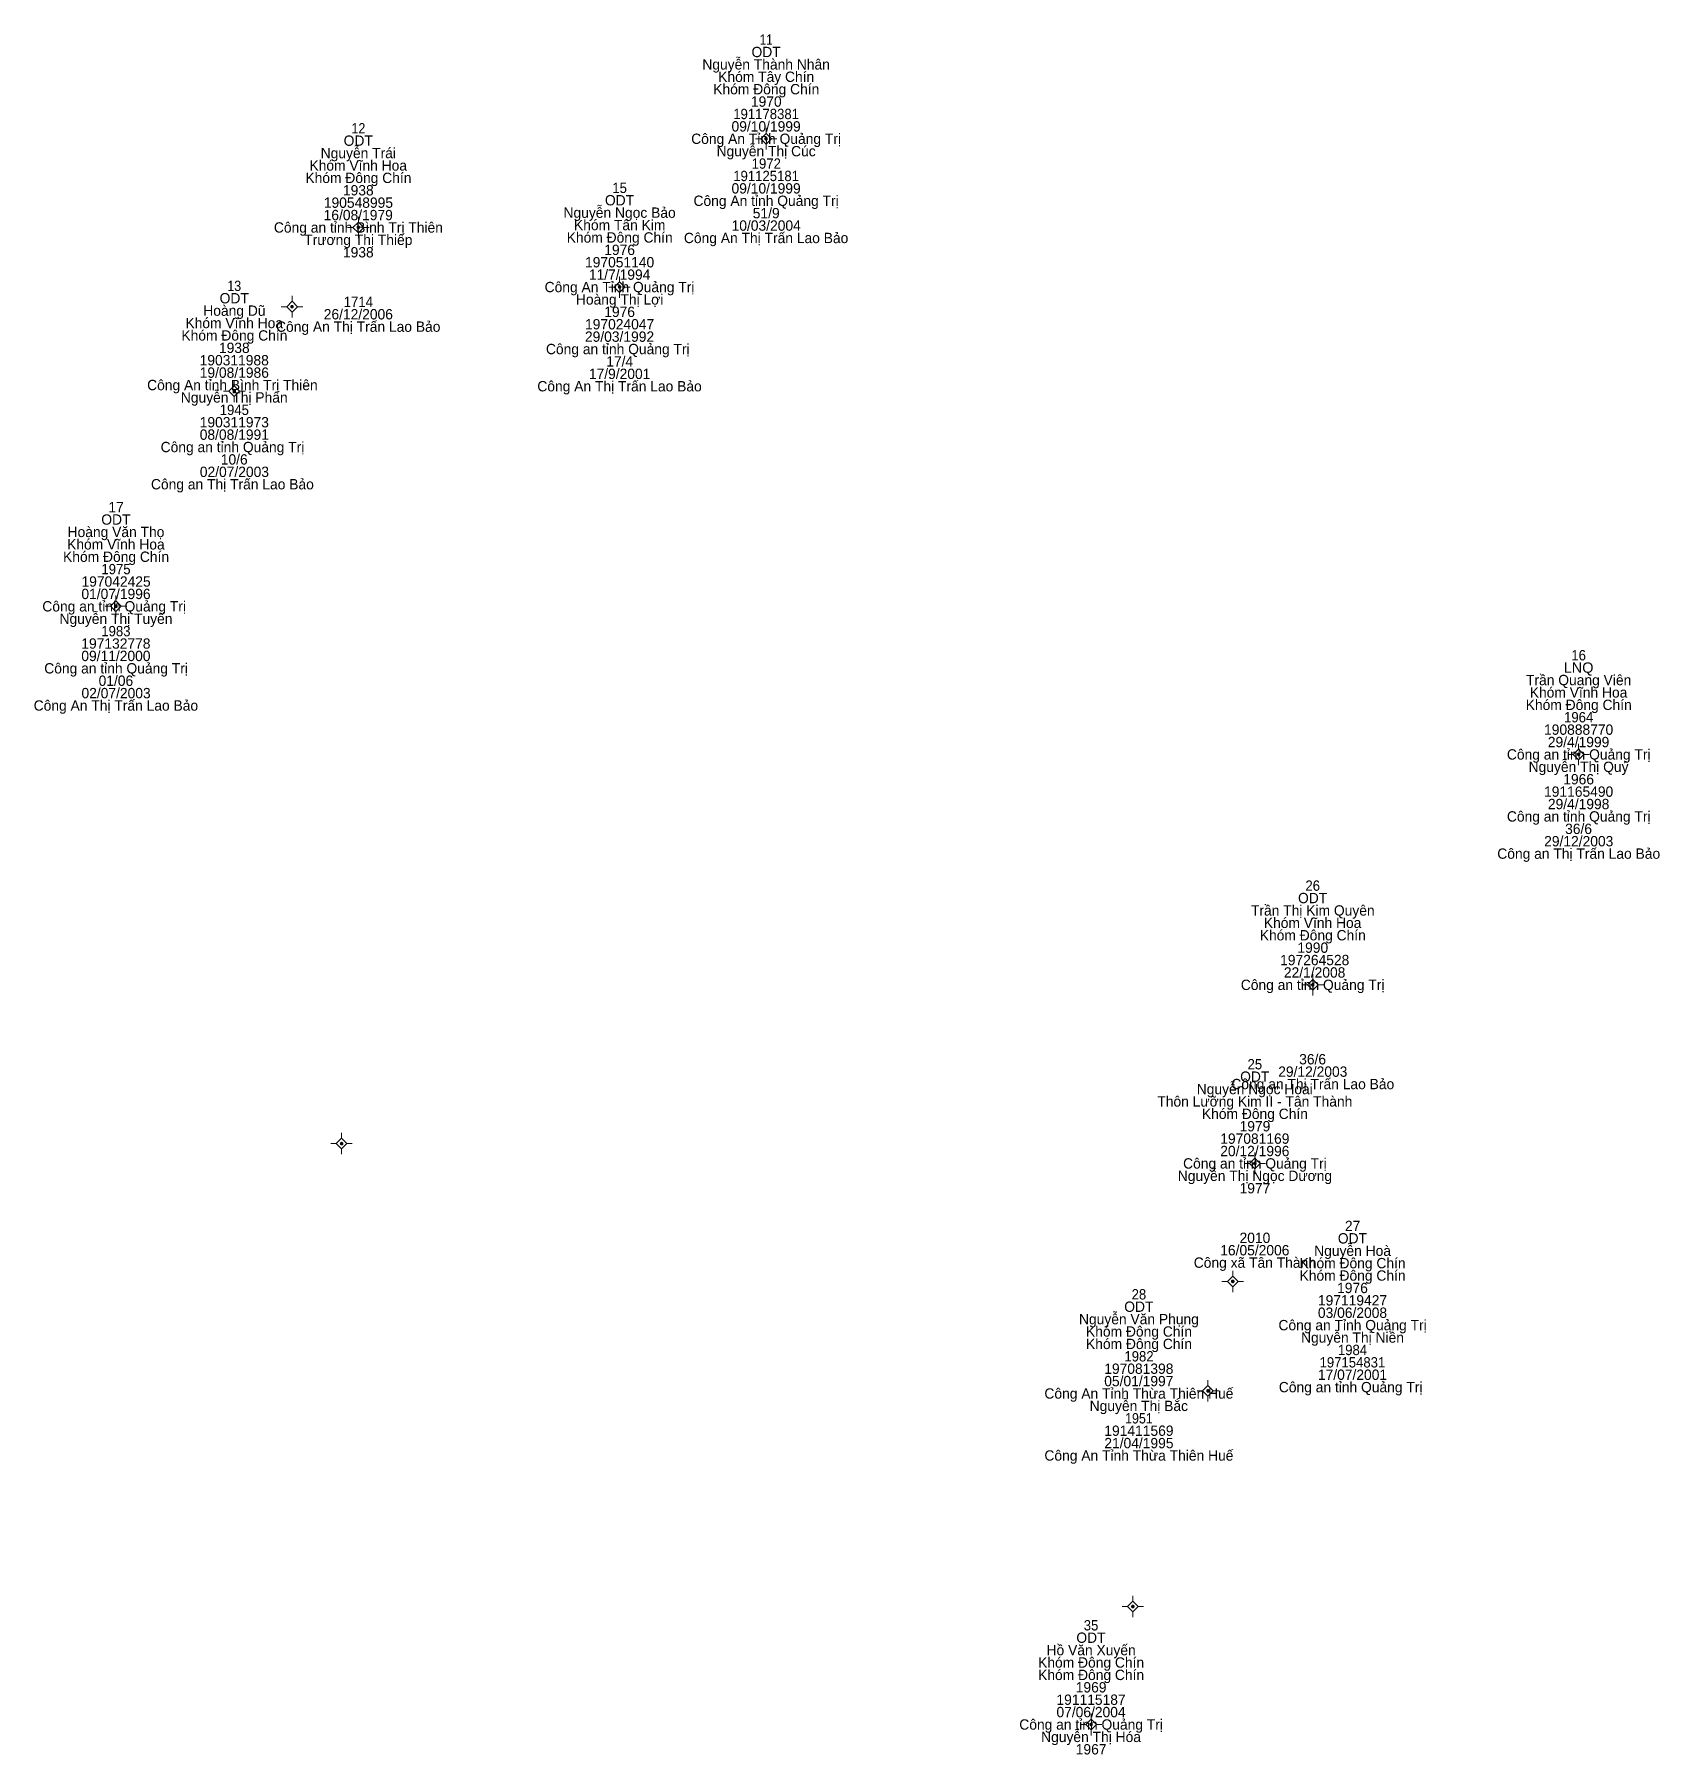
# Model space of a CAD drawing. Header units: metres. Extents: x 537984 to 538490, y 1837401 to 1838049.
# Drawn here: x 538200.4 to 538294.7, y 1837727.7 to 1837827.6 of the extents above; entities that cross this region are included whole.
import ezdxf
from ezdxf.enums import TextEntityAlignment as Align

# ---------------------------------------------------------------- set-up
doc = ezdxf.new("R2010")
doc.units = ezdxf.units.M
doc.header["$LTSCALE"] = 0.24
doc.linetypes.add('MEDIUM_DASHED', pattern=[4.5, 3, -1.5])
doc.layers.add('11', color=7, linetype='MEDIUM_DASHED', lineweight=13)
doc.layers.add('15', color=7, linetype='Continuous')

msp = doc.modelspace()

# ---------------------------------------------------------------- hatches: boundary and pattern name
at = {"layer": '11'}
for points in [[(538242.9149, 1837821.57, 1), (538242.7649, 1837821.57, 1)], [(538219.2449, 1837816.42, 1), (538219.0949, 1837816.42, 1)], [(538234.4149, 1837812.96, 1), (538234.2649, 1837812.96, 1)], [(538215.3949, 1837811.82, 1), (538215.2449, 1837811.82, 1)], [(538212.0449, 1837806.91, 1), (538211.8949, 1837806.91, 1)], [(538205.1749, 1837794.42, 1), (538205.0249, 1837794.42, 1)], [(538290.0949, 1837785.82, 1), (538289.9449, 1837785.82, 1)], [(538274.6549, 1837772.44, 1), (538274.5049, 1837772.44, 1)], [(538218.2749, 1837763.22, 1), (538218.1249, 1837763.22, 1)], [(538271.2949, 1837762.07, 1), (538271.1449, 1837762.07, 1)], [(538270.0149, 1837755.22, 1), (538269.8649, 1837755.22, 1)], [(538268.5749, 1837748.86, 1), (538268.4249, 1837748.86, 1)], [(538264.2149, 1837736.34, 1), (538264.0649, 1837736.34, 1)], [(538261.7849, 1837729.49, 1), (538261.6349, 1837729.49, 1)]]:
    msp.add_hatch(color=256, dxfattribs=at).paths.add_polyline_path(points)

# ---------------------------------------------------------------- linework, layer by layer
for p, q in [((538242.84, 1837822.2), (538242.84, 1837821.88)), ((538242.53, 1837821.57), (538242.22, 1837821.57)), ((538242.84, 1837821.26), (538242.84, 1837820.94)), ((538243.46, 1837821.57), (538243.15, 1837821.57)), ((538219.17, 1837817.04), (538219.17, 1837816.73)), ((538218.86, 1837816.42), (538218.55, 1837816.42)), ((538219.17, 1837816.11), (538219.17, 1837815.8)), ((538219.8, 1837816.42), (538219.48, 1837816.42)), ((538234.03, 1837812.96), (538233.72, 1837812.96)), ((538234.34, 1837813.58), (538234.34, 1837813.27)), ((538234.96, 1837812.96), (538234.65, 1837812.96)), ((538215.32, 1837812.44), (538215.32, 1837812.13)), ((538234.34, 1837812.65), (538234.34, 1837812.34)), ((538215.01, 1837811.82), (538214.69, 1837811.82)), ((538215.32, 1837811.51), (538215.32, 1837811.2)), ((538215.94, 1837811.82), (538215.63, 1837811.82)), ((538211.66, 1837806.91), (538211.34, 1837806.91)), ((538211.97, 1837807.54), (538211.97, 1837807.22)), ((538212.6, 1837806.91), (538212.28, 1837806.91)), ((538211.97, 1837806.6), (538211.97, 1837806.28)), ((538205.1, 1837795.04), (538205.1, 1837794.73)), ((538204.79, 1837794.42), (538204.48, 1837794.42)), ((538205.1, 1837794.11), (538205.1, 1837793.8)), ((538205.72, 1837794.42), (538205.41, 1837794.42)), ((538290.02, 1837786.44), (538290.02, 1837786.13)), ((538289.71, 1837785.82), (538289.4, 1837785.82)), ((538290.02, 1837785.51), (538290.02, 1837785.2)), ((538290.64, 1837785.82), (538290.33, 1837785.82)), ((538274.58, 1837773.06), (538274.58, 1837772.75)), ((538274.27, 1837772.44), (538273.95, 1837772.44)), ((538274.58, 1837772.13), (538274.58, 1837771.82)), ((538275.2, 1837772.44), (538274.89, 1837772.44)), ((538217.89, 1837763.22), (538217.57, 1837763.22)), ((538218.2, 1837763.84), (538218.2, 1837763.53)), ((538218.82, 1837763.22), (538218.51, 1837763.22)), ((538218.2, 1837762.91), (538218.2, 1837762.6)), ((538270.91, 1837762.07), (538270.6, 1837762.07)), ((538271.22, 1837762.7), (538271.22, 1837762.38)), ((538271.84, 1837762.07), (538271.53, 1837762.07)), ((538271.22, 1837761.76), (538271.22, 1837761.44)), ((538269.63, 1837755.22), (538269.31, 1837755.22)), ((538269.94, 1837755.84), (538269.94, 1837755.53)), ((538270.56, 1837755.22), (538270.25, 1837755.22)), ((538269.94, 1837754.91), (538269.94, 1837754.6)), ((538268.5, 1837749.48), (538268.5, 1837749.17)), ((538268.19, 1837748.86), (538267.88, 1837748.86)), ((538268.5, 1837748.55), (538268.5, 1837748.24)), ((538269.12, 1837748.86), (538268.81, 1837748.86)), ((538264.14, 1837736.96), (538264.14, 1837736.65)), ((538263.83, 1837736.34), (538263.52, 1837736.34)), ((538264.14, 1837736.03), (538264.14, 1837735.72)), ((538264.76, 1837736.34), (538264.45, 1837736.34)), ((538261.71, 1837730.12), (538261.71, 1837729.8)), ((538261.4, 1837729.49), (538261.08, 1837729.49)), ((538261.71, 1837729.18), (538261.71, 1837728.86)), ((538262.34, 1837729.49), (538262.02, 1837729.49))]:
    msp.add_line(p, q, dxfattribs=at)
for points in [[(538242.84, 1837821.88), (538242.53, 1837821.57), (538242.84, 1837821.26), (538243.15, 1837821.57)], [(538219.17, 1837816.73), (538218.86, 1837816.42), (538219.17, 1837816.11), (538219.48, 1837816.42)], [(538234.34, 1837813.27), (538234.03, 1837812.96), (538234.34, 1837812.65), (538234.65, 1837812.96)], [(538215.32, 1837812.13), (538215.01, 1837811.82), (538215.32, 1837811.51), (538215.63, 1837811.82)], [(538211.97, 1837807.22), (538211.66, 1837806.91), (538211.97, 1837806.6), (538212.28, 1837806.91)], [(538205.1, 1837794.73), (538204.79, 1837794.42), (538205.1, 1837794.11), (538205.41, 1837794.42)], [(538290.02, 1837786.13), (538289.71, 1837785.82), (538290.02, 1837785.51), (538290.33, 1837785.82)], [(538274.58, 1837772.75), (538274.27, 1837772.44), (538274.58, 1837772.13), (538274.89, 1837772.44)], [(538218.2, 1837763.53), (538217.89, 1837763.22), (538218.2, 1837762.91), (538218.51, 1837763.22)], [(538271.22, 1837762.38), (538270.91, 1837762.07), (538271.22, 1837761.76), (538271.53, 1837762.07)], [(538269.94, 1837755.53), (538269.63, 1837755.22), (538269.94, 1837754.91), (538270.25, 1837755.22)], [(538268.5, 1837749.17), (538268.19, 1837748.86), (538268.5, 1837748.55), (538268.81, 1837748.86)], [(538264.14, 1837736.65), (538263.83, 1837736.34), (538264.14, 1837736.03), (538264.45, 1837736.34)], [(538261.71, 1837729.8), (538261.4, 1837729.49), (538261.71, 1837729.18), (538262.02, 1837729.49)]]:
    msp.add_lwpolyline(points, close=True, dxfattribs=at)
for centre in [(538242.8399, 1837821.57), (538219.1699, 1837816.42), (538234.3399, 1837812.96), (538215.3199, 1837811.82), (538211.9699, 1837806.91), (538205.0999, 1837794.42), (538290.0199, 1837785.82), (538274.5799, 1837772.44), (538218.1999, 1837763.22), (538271.2199, 1837762.07), (538269.9399, 1837755.22), (538268.4999, 1837748.86), (538264.1399, 1837736.34), (538261.7099, 1837729.49)]:
    msp.add_circle(centre, 0.075, dxfattribs=at)

# ---------------------------------------------------------------- texts
at = {"layer": '15'}
for s, p in [('ODT', (538242.845, 1837826.31)), ('Nguyễn Thành Nhân', (538242.845, 1837825.59)), ('Khóm Tây Chín', (538242.85, 1837824.87)), ('Khóm Đông Chín', (538242.855, 1837824.15)), ('1970', (538242.855, 1837823.43)), ('Công An Tỉnh Quảng Trị', (538242.845, 1837821.27)), ('09/10/1999', (538242.845, 1837821.99)), ('Nguyễn Trái', (538219.17, 1837820.44)), ('ODT', (538219.165, 1837821.16)), ('Nguyễn Thị Cúc', (538242.845, 1837820.55)), ('Khóm Vĩnh Hoa', (538219.165, 1837819.72)), ('Khóm Đông Chín', (538219.175, 1837819)), ('1938', (538219.17, 1837818.28)), ('09/10/1999', (538242.845, 1837818.39)), ('190548995', (538219.175, 1837817.56)), ('ODT', (538234.335, 1837817.7)), ('Công An tỉnh Quảng Trị', (538242.845, 1837817.67)), ('16/08/1979', (538219.165, 1837816.84)), ('Nguyễn Ngọc Bảo', (538234.34, 1837816.98)), ('Khóm Tân Kim', (538234.345, 1837816.26)), ('10/03/2004', (538242.85, 1837816.23)), ('51/9', (538242.85, 1837816.95)), ('Công an tỉnh Bình Trị Thiên', (538219.175, 1837816.12)), ('Trương Thị Thiếp', (538219.17, 1837815.4)), ('Khóm Đông Chín', (538234.345, 1837815.54)), ('Công An Thị Trấn Lao Bảo', (538242.845, 1837815.51)), ('1938', (538219.17, 1837814.68)), ('1976', (538234.34, 1837814.82)), ('197051140', (538234.34, 1837814.1)), ('11/7/1994', (538234.34, 1837813.38)), ('Công An Tỉnh Quảng Trị', (538234.335, 1837812.66)), ('Hoàng Dũ', (538211.975, 1837811.29)), ('ODT', (538211.965, 1837812.01)), ('Hoàng Thị Lợi', (538234.34, 1837811.94)), ('Khóm Vĩnh Hoa', (538211.965, 1837810.57)), ('Công An Thị Trấn Lao Bảo', (538219.165, 1837810.36)), ('26/12/2006', (538219.17, 1837811.08)), ('197024047', (538234.34, 1837810.5)), ('1976', (538234.34, 1837811.22)), ('Khóm Đông Chín', (538211.975, 1837809.85)), ('29/03/1992', (538234.335, 1837809.78)), ('190311988', (538211.965, 1837808.41)), ('1938', (538211.97, 1837809.13)), ('Công an tỉnh Quảng Trị ', (538234.345, 1837809.06)), ('17/4', (538234.345, 1837808.34)), ('19/08/1986', (538211.97, 1837807.69)), ('17/9/2001', (538234.34, 1837807.62)), ('Công An tỉnh Bình Trị Thiên ', (538211.97, 1837806.97)), ('Nguyễn Thị Phấn', (538211.965, 1837806.25)), ('Công An Thị Trấn Lao Bảo', (538234.335, 1837806.9)), ('190311973', (538211.97, 1837804.81)), ('Công an tỉnh Quảng Trị ', (538211.975, 1837803.37)), ('08/08/1991', (538211.97, 1837804.09)), ('10/6', (538211.965, 1837802.65)), ('Công an Thị Trấn Lao Bảo ', (538211.97, 1837801.21)), ('02/07/2003', (538211.975, 1837801.93)), ('17', (538205.105, 1837799.88)), ('Hoàng Văn Thọ', (538205.1, 1837798.44)), ('ODT', (538205.095, 1837799.16)), ('Khóm Vĩnh Hoa', (538205.095, 1837797.72)), ('Khóm Đông Chín', (538205.105, 1837797)), ('197042425', (538205.105, 1837795.56)), ('01/07/1996', (538205.1, 1837794.84)), ('Công an tỉnh Quảng Trị ', (538205.105, 1837794.12)), ('Nguyễn Thị Tuyến', (538205.1, 1837793.4)), ('197132778', (538205.095, 1837791.96)), ('Công an tỉnh Quảng Trị', (538205.105, 1837790.52)), ('09/11/2000', (538205.095, 1837791.24)), ('01/06', (538205.095, 1837789.8)), ('Trần Quang Viên', (538290.02, 1837789.84)), ('Công An Thị Trấn Lao Bảo', (538205.095, 1837788.36)), ('02/07/2003', (538205.105, 1837789.08)), ('Khóm Đông Chín', (538290.025, 1837788.4)), ('Khóm Vĩnh Hoa', (538290.015, 1837789.12)), ('190888770', (538290.02, 1837786.96)), ('Công an tỉnh Quảng Trị', (538290.025, 1837785.52)), ('29/4/1999', (538290.015, 1837786.24)), ('Nguyễn Thị Quý', (538290.015, 1837784.8)), ('191165490', (538290.02, 1837783.36)), ('1966', (538290.02, 1837784.08)), ('29/4/1998', (538290.02, 1837782.64)), ('Công an tỉnh Quảng Trị', (538290.025, 1837781.92)), ('29/12/2003', (538290.025, 1837780.48)), ('36/6', (538290.015, 1837781.2)), ('Công an Thị Trấn Lao Bảo', (538290.025, 1837779.76)), ('Trần Thị Kim Quyên', (538274.585, 1837776.46)), ('ODT', (538274.575, 1837777.18)), ('Khóm Vĩnh Hoa', (538274.575, 1837775.74)), ('Khóm Đông Chín', (538274.585, 1837775.02)), ('1990', (538274.585, 1837774.3)), (' 197264528', (538274.585, 1837773.58)), (' 22/1/2008', (538274.58, 1837772.86)), (' Công an tỉnh Quảng Trị ', (538274.575, 1837772.14)), ('36/6', (538274.575, 1837767.82)), ('Công an Thị Trấn Lao Bảo', (538274.585, 1837766.38)), ('ODT', (538271.215, 1837766.81)), ('29/12/2003', (538274.585, 1837767.1)), ('Thôn Lưỡng Kim II - Tân Thành', (538271.22, 1837765.37)), ('Nguyễn Ngọc Hoài', (538271.215, 1837766.09)), ('Khóm Đông Chín', (538271.225, 1837764.65)), ('1979', (538271.225, 1837763.93)), ('20/12/1996', (538271.22, 1837762.49)), ('197081169', (538271.22, 1837763.21)), ('Công an tỉnh Quảng Trị', (538271.225, 1837761.77)), ('Nguyễn Thị Ngọc Dương', (538271.225, 1837761.05)), ('1977', (538271.225, 1837760.33)), ('2010', (538271.225, 1837757.45)), ('ODT', (538276.885, 1837757.42)), ('27', (538276.895, 1837758.14)), ('16/05/2006', (538271.22, 1837756.73)), ('Nguyễn Hoà', (538276.895, 1837756.7)), ('Công xã Tân Thành', (538271.22, 1837756.01)), ('Khóm Đông Chín', (538276.895, 1837755.98)), ('Khóm Đông Chín', (538276.895, 1837755.26)), ('1976', (538276.89, 1837754.54)), ('ODT', (538264.485, 1837753.45)), ('197119427', (538276.89, 1837753.82)), ('Nguyễn Văn Phụng', (538264.49, 1837752.73)), ('Công an Tỉnh Quảng Trị', (538276.895, 1837752.38)), ('03/06/2008', (538276.89, 1837753.1)), ('Khóm Đông Chín', (538264.495, 1837752.01)), ('Khóm Đông Chín', (538264.495, 1837751.29)), ('Nguyễn Thị Niền', (538276.89, 1837751.66)), ('197081398', (538264.485, 1837749.85)), ('17/07/2001', (538276.89, 1837749.5)), ('Công An Tỉnh Thừa Thiên Huế', (538264.49, 1837748.41)), ('05/01/1997', (538264.485, 1837749.13)), ('Công an tỉnh Quảng Trị ', (538276.895, 1837748.78)), ('Nguyễn Thị Bắc', (538264.485, 1837747.69)), ('21/04/1995', (538264.49, 1837745.53)), ('191411569', (538264.49, 1837746.25)), ('Công An Tỉnh Thừa Thiên Huế', (538264.49, 1837744.81)), ('Hồ Văn Xuyến', (538261.715, 1837733.51)), ('ODT', (538261.705, 1837734.23)), ('Khóm Đông Chín', (538261.715, 1837732.79)), ('Khóm Đông Chín', (538261.715, 1837732.07)), ('1969', (538261.715, 1837731.35)), ('191115187', (538261.71, 1837730.63)), ('07/06/2004', (538261.71, 1837729.91)), ('Công an tỉnh Quảng Trị', (538261.715, 1837729.19)), ('Nguyễn Thị Hóa', (538261.71, 1837728.47)), ('1967', (538261.715, 1837727.75))]:
    msp.add_text(s, height=0.6, dxfattribs=at).set_placement(p, align=Align.CENTER)
for s, width, p in [('11', 0.85, (538242.85, 1837827.03)), ('191178381', 0.95, (538242.845, 1837822.71)), ('12', 0.9, (538219.175, 1837821.88)), ('1972', 0.95, (538242.855, 1837819.83)), ('15', 0.95, (538234.34, 1837818.42)), ('191125181', 0.95, (538242.845, 1837819.11)), ('13', 0.9, (538211.965, 1837812.73)), ('1714', 0.95, (538219.17, 1837811.8)), ('1945', 0.95, (538211.97, 1837805.53)), ('1975', 0.95, (538205.1, 1837796.28)), ('1983', 0.95, (538205.095, 1837792.68)), ('16', 0.95, (538290.02, 1837791.28)), ('LNQ', 1.05, (538290.015, 1837790.56)), ('1964', 0.95, (538290.02, 1837787.68)), ('26', 0.95, (538274.58, 1837777.9)), ('25', 0.95, (538271.22, 1837767.53)), ('28', 0.95, (538264.49, 1837754.17)), ('1982', 0.95, (538264.495, 1837750.57)), ('1984', 0.95, (538276.89, 1837750.94)), ('197154831', 0.95, (538276.885, 1837750.22)), ('1951', 0.9, (538264.49, 1837746.97)), ('35', 0.95, (538261.71, 1837734.95))]:
    msp.add_text(s, height=0.6, dxfattribs=dict(at, width=width)).set_placement(p, align=Align.CENTER)

doc.saveas('drawing.dxf')
